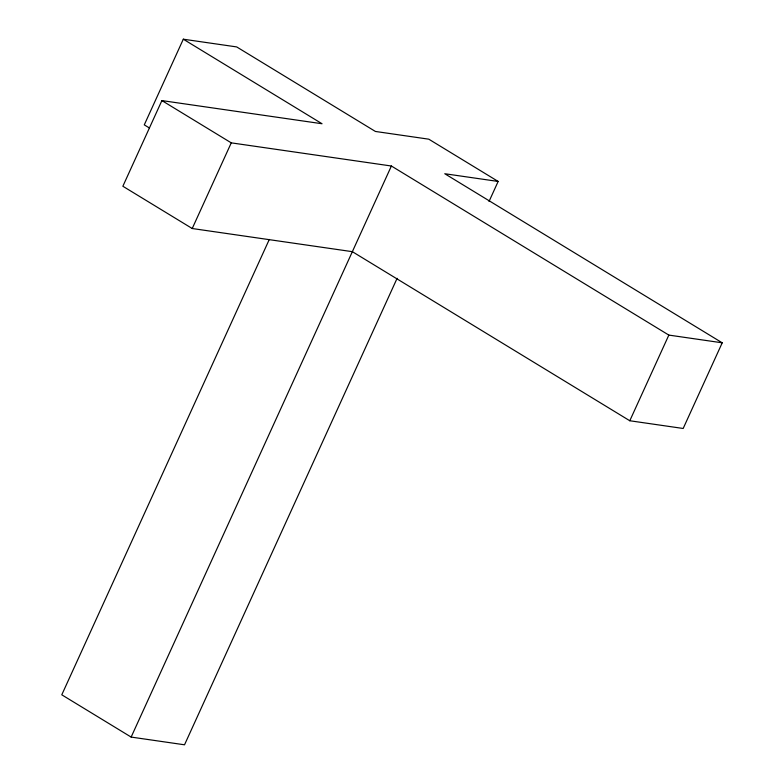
<?xml version="1.0" encoding="UTF-8"?>
<svg xmlns="http://www.w3.org/2000/svg" width="784" height="784" viewBox="0 0 784 784"><rect width="100%" height="100%" fill="white"/><g stroke="black" fill="none" stroke-linecap="round" stroke-linejoin="round"><path stroke-width="1.18" d="M489.03 201.478L498.154 181.447L428.789 139.18L375.409 131.457L236.69 46.922L183.309 39.2L144.276 124.862L149.489 128.037M183.309 39.2L322.038 123.745L161.896 100.587L122.863 186.249L192.227 228.516L352.359 251.674L629.797 420.753L683.178 428.476L722.221 342.814L444.773 173.734L498.154 181.447M192.227 228.516L231.26 142.855L391.392 166.012L668.84 335.091L722.221 342.814M269.294 239.463L61.779 694.81L131.144 737.078L184.524 744.8L397.106 278.32M131.144 737.078L391.392 166.012M629.797 420.753L668.84 335.091M161.896 100.587L231.26 142.855"/></g></svg>
